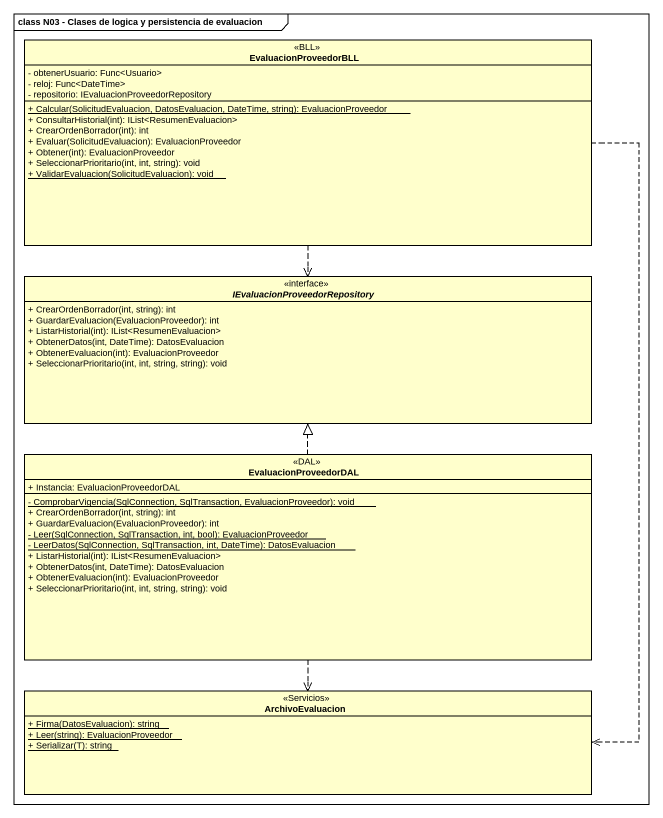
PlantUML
@startuml
mainframe class N03 - Clases de logica y persistencia de evaluacion
hide circle
hide empty members
skinparam classAttributeIconSize 0
class EvaluacionProveedorBLL <<BLL>> {
  - obtenerUsuario: Func<Usuario>
  - reloj: Func<DateTime>
  - repositorio: IEvaluacionProveedorRepository
  {static} + Calcular(SolicitudEvaluacion, DatosEvaluacion, DateTime, string): EvaluacionProveedor
  + ConsultarHistorial(int): IList<ResumenEvaluacion>
  + CrearOrdenBorrador(int): int
  + Evaluar(SolicitudEvaluacion): EvaluacionProveedor
  + Obtener(int): EvaluacionProveedor
  + SeleccionarPrioritario(int, int, string): void
  {static} + ValidarEvaluacion(SolicitudEvaluacion): void
}
interface "IEvaluacionProveedorRepository" as IEvaluacionProveedorReposito {
  + CrearOrdenBorrador(int, string): int
  + GuardarEvaluacion(EvaluacionProveedor): int
  + ListarHistorial(int): IList<ResumenEvaluacion>
  + ObtenerDatos(int, DateTime): DatosEvaluacion
  + ObtenerEvaluacion(int): EvaluacionProveedor
  + SeleccionarPrioritario(int, int, string, string): void
}
class EvaluacionProveedorDAL <<DAL>> {
  + Instancia: EvaluacionProveedorDAL
  {static} - ComprobarVigencia(SqlConnection, SqlTransaction, EvaluacionProveedor): void
  + CrearOrdenBorrador(int, string): int
  + GuardarEvaluacion(EvaluacionProveedor): int
  {static} - Leer(SqlConnection, SqlTransaction, int, bool): EvaluacionProveedor
  {static} - LeerDatos(SqlConnection, SqlTransaction, int, DateTime): DatosEvaluacion
  + ListarHistorial(int): IList<ResumenEvaluacion>
  + ObtenerDatos(int, DateTime): DatosEvaluacion
  + ObtenerEvaluacion(int): EvaluacionProveedor
  + SeleccionarPrioritario(int, int, string, string): void
}
class ArchivoEvaluacion <<Servicios>> {
  {static} + Firma(DatosEvaluacion): string
  {static} + Leer(string): EvaluacionProveedor
  {static} + Serializar(T): string
}
EvaluacionProveedorBLL ..> IEvaluacionProveedorReposito
EvaluacionProveedorBLL ..> ArchivoEvaluacion
EvaluacionProveedorDAL .up.|> IEvaluacionProveedorReposito
EvaluacionProveedorDAL ..> ArchivoEvaluacion
@enduml
